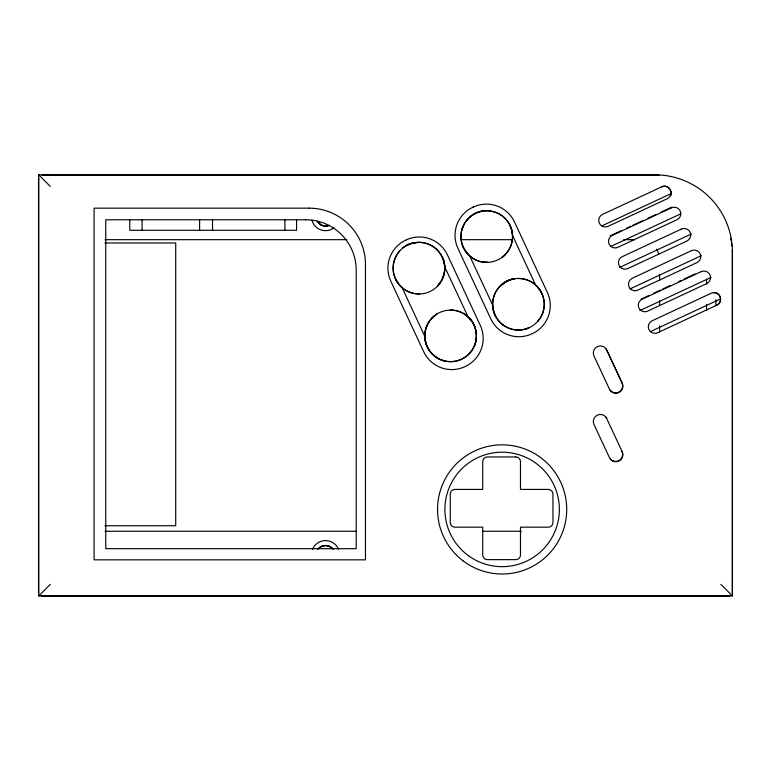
<?xml version="1.0" encoding="UTF-8"?>
<svg xmlns="http://www.w3.org/2000/svg" width="771" height="771" viewBox="0 0 771 771"><rect width="100%" height="100%" fill="white"/><g stroke="black" fill="none" stroke-linecap="round" stroke-linejoin="round"><path stroke-width="1.16" d="M670.356 195.67C673.228 190.447 666.925 184.047 661.672 186.842L602.517 214.425A6.573 6.573 0 0 0 599.337 223.156A6.573 6.573 0 0 0 608.078 226.337L667.223 198.754A6.573 6.573 0 0 0 670.404 190.013A6.573 6.573 0 0 0 661.663 186.833M425.014 333.226L425.64 329.641M474.801 344.955C478.849 334.547 475.138 321.854 466.166 315.223M474.541 345.62C478.55 335.838 475.909 323.839 468.016 316.775L444.838 267.084L444.125 262.005L442.429 257.186M461.954 229.45L464.45 223.58M426.151 327.848L427.25 325.015M428.194 323.174L429.717 320.784M441.079 281.309L438.275 285.116A25.867 25.867 0 0 1 437.629 285.81A25.771 25.771 0 0 0 406.25 245.689L410.683 243.694L418.364 242.412M470.127 352.8L472.122 350.198M538.418 320.62L537.965 321.15A25.771 25.771 0 0 0 544.047 307.831M431.23 318.876L436.8 314.076A25.771 25.771 0 0 0 434.805 356.125A25.771 25.771 0 0 0 475.1 343.962A25.771 25.771 0 0 0 450.187 310.038M38.714 595.954L38.714 174.834L654.974 174.834A77.476 77.476 0 0 1 732.45 252.31L732.45 595.954L38.714 595.954L50.308 584.36M318.587 548.557C322.056 544.596 328.677 544.538 332.291 548.335M318.78 548.335C322.394 544.528 328.976 544.625 332.474 548.528M473.047 214.666L468.238 218.569A25.829 25.829 0 0 0 465.877 221.431M506.171 281.521L499.377 286.995M716.828 305.143A6.573 6.573 0 0 0 720.008 296.401A6.573 6.573 0 0 0 711.276 293.221L652.121 320.803A6.573 6.573 0 0 0 648.951 329.545A6.573 6.573 0 0 0 657.682 332.725L716.828 305.143C723.314 302.521 720.625 291.843 713.667 292.623M601.775 225.932L670.963 193.666M670.587 195.13L671.454 194.726M610.198 235.839L621.021 230.799M626.428 228.274L630.755 226.25M632.924 225.248L642.667 220.699M648.074 218.174L655.658 214.646M661.065 212.121L671.888 207.071M610.873 246.412L680.803 213.798M619.739 267.373L691.356 233.97M629.955 288.942L701.273 255.683M641.038 299.148L648.613 295.611M654.01 293.096L660.506 290.069M662.665 289.058L670.23 285.53M678.885 281.502L681.044 280.49M684.291 278.977L695.105 273.936M639.795 310.607L711.016 277.396M650.396 331.626L720.047 299.148L720.548 300.208M506.528 281.425L509.506 280.095M512.108 279.227L507.347 280.875L501.169 284.875A25.829 25.829 0 0 1 514.459 278.784A25.771 25.771 0 0 0 493.768 311.359A25.771 25.771 0 0 0 528.607 327.945A25.829 25.829 0 0 1 524.396 329.4M327.386 225.99L329.198 225.402M511.481 279.439L514.459 278.784M327.559 225.961L321.526 225.286L317.228 221.161A9.387 9.387 0 0 0 329.506 225.305M518.112 278.466L518.054 278.466A25.771 25.771 0 0 1 544.162 306.887M105.068 239.675L346.921 239.675M461.231 239.675L511.771 239.675M623.672 239.675L634.504 239.675M104.885 242.981L175.721 242.981L175.721 525.735L104.885 525.735M105.058 531.267L356.462 531.267M482.771 531.267L521.263 531.267M482.752 262.073L487.6 262.362A25.771 25.771 0 0 1 462.031 229.18A25.771 25.771 0 0 1 501.661 215.62A25.771 25.771 0 0 1 501.786 257.504A25.829 25.829 0 0 0 505.487 254.343M323.675 225.97L320.196 224.496L317.662 221.865M444.751 361.021C433.553 358.448 424.888 347.885 424.811 336.358L402.077 287.602L398.385 283.641L395.619 279.015M720.856 584.36L732.45 595.954M50.308 186.428L38.714 174.834M462.802 246.113L465.665 251.404L469.712 255.924L492.553 304.902L493.421 310.944L495.657 316.573M509.535 224.322L511.703 229.777L512.59 235.637L535.652 285.097L539.594 289.568L542.389 294.782M438.352 285.27L438.275 285.116A25.829 25.829 0 0 0 443.017 258.555M426.276 344.145L426.103 343.615M425.139 339.385L426.064 343.509M425.052 338.671L424.917 334.489M715.941 299.707L715.941 305.73M706.554 279.179L706.554 283.979M706.554 304.4L706.554 310.405M659.6 274.37L659.6 280.365M659.6 300.777L659.6 305.576M659.6 325.988L659.6 331.993M296.556 219.725L296.556 230.288L129.779 230.288L129.779 219.725M284.913 219.475L284.913 230.288M212.517 219.475L212.517 230.288M199.602 219.475L199.602 230.288M142.086 219.475L142.086 230.288M609.909 389.981A7.045 7.045 0 0 0 622.043 382.946L606.565 349.755A7.045 7.045 0 0 0 606.122 348.935M606.748 418.508A7.045 7.045 0 0 0 597.39 415.106A7.045 7.045 0 0 0 593.978 424.464L609.456 457.656A7.045 7.045 0 0 0 618.824 461.058A7.045 7.045 0 0 0 622.226 451.7L606.565 418.306A7.045 7.045 0 0 0 605.592 416.764M622.043 451.498A7.045 7.045 0 0 1 610.43 459.188M469.616 217.22A25.829 25.829 0 0 1 482.251 210.975M419.732 293.934A25.771 25.771 0 0 1 399.677 250.941M474.975 344.329A25.829 25.829 0 0 1 435.403 356.838A25.829 25.829 0 0 1 434.979 315.339A25.829 25.829 0 0 1 474.801 327.039M402.867 247.77A25.829 25.829 0 0 1 411.222 243.328M412.36 243A25.829 25.829 0 0 1 414.692 242.489M312.525 549.26A14.09 14.09 0 0 1 338.546 549.26M317.845 549.472A9.387 9.387 0 0 1 333.226 549.472M334.113 227.763A14.09 14.09 0 0 1 311.927 220.236M659.176 175.325A79.818 79.818 0 0 0 652.468 175.046L43.243 175.046A4.693 4.693 0 0 0 42.029 175.2M730.523 238.191A79.818 79.818 0 0 1 730.956 240.388M731.332 242.595A79.818 79.818 0 0 1 731.785 245.93M732.161 250.392A79.818 79.818 0 0 1 732.286 254.864L732.286 591.473A4.693 4.693 0 0 1 732.122 592.687M729.935 595.54A4.693 4.693 0 0 1 727.593 596.166L43.243 596.166A4.693 4.693 0 0 1 40.902 595.54M38.714 592.687A4.693 4.693 0 0 1 38.55 591.473L38.55 179.739A4.693 4.693 0 0 1 38.714 178.525M656.487 249.168A20.287 20.287 0 0 1 658.81 254.343M473.346 207.023L472.912 207.226A30.975 30.975 0 0 0 457.935 248.387L490.79 318.847A30.975 30.975 0 0 0 531.951 333.824L532.385 333.621A30.975 30.975 0 0 0 547.362 292.469L514.508 222A30.975 30.975 0 0 0 473.346 207.023M406.25 239.887L405.825 240.089A30.975 30.975 0 0 0 390.839 281.251L423.693 351.711A30.975 30.975 0 0 0 464.855 366.688L465.289 366.485A30.975 30.975 0 0 0 480.266 325.323L447.411 254.864A30.975 30.975 0 0 0 406.25 239.887M671.454 207.813L612.299 235.396A6.573 6.573 0 0 0 609.119 244.137A6.573 6.573 0 0 0 617.86 247.318L677.005 219.735A6.573 6.573 0 0 0 680.186 210.994A6.573 6.573 0 0 0 671.454 207.813M681.371 229.093L622.226 256.676A6.573 6.573 0 0 0 619.046 265.417A6.573 6.573 0 0 0 627.777 268.587L686.932 241.005A6.573 6.573 0 0 0 690.112 232.273A6.573 6.573 0 0 0 681.371 229.093M691.433 250.671L632.278 278.254A6.573 6.573 0 0 0 629.107 286.985A6.573 6.573 0 0 0 637.839 290.166L696.994 262.583A6.573 6.573 0 0 0 700.164 253.852A6.573 6.573 0 0 0 691.433 250.671M701.215 271.652L642.07 299.235A6.573 6.573 0 0 0 638.889 307.966A6.573 6.573 0 0 0 647.621 311.147L706.776 283.564A6.573 6.573 0 0 0 709.946 274.833A6.573 6.573 0 0 0 701.215 271.652M309.123 208.16L94.081 208.16L94.081 559.842L365.473 559.842L365.473 264.501A56.341 56.341 0 0 0 309.123 208.16M305.75 219.774L105.752 219.774L105.752 548.682L356.212 548.682L356.212 270.226A50.452 50.452 0 0 0 305.75 219.774M515.78 456.952L487.426 456.952A4.693 4.693 0 0 0 482.733 461.646L482.733 489.421L454.957 489.421A4.693 4.693 0 0 0 450.264 494.115L450.264 522.478A4.693 4.693 0 0 0 454.957 527.171L482.733 527.171L482.733 554.947A4.693 4.693 0 0 0 487.426 559.64L515.78 559.64A4.693 4.693 0 0 0 520.483 554.947L520.483 527.171L548.248 527.171A4.693 4.693 0 0 0 552.952 522.478L552.952 494.115A4.693 4.693 0 0 0 548.248 489.421L520.483 489.421L520.483 461.646A4.693 4.693 0 0 0 515.78 456.952M622.226 383.206L606.748 350.015A7.045 7.045 0 0 0 597.39 346.613A7.045 7.045 0 0 0 593.978 355.971L609.456 389.162A7.045 7.045 0 0 0 618.824 392.574A7.045 7.045 0 0 0 622.226 383.206M468.691 555.872A57.237 57.237 0 0 0 559.081 515.153A57.237 57.237 0 0 0 478.618 457.242A57.237 57.237 0 0 0 468.691 555.872M463.082 560.864A64.581 64.581 0 0 0 566.203 517.514A64.581 64.581 0 0 0 477.104 449.888A64.581 64.581 0 0 0 463.082 560.864M470.821 256.839A25.829 25.829 0 0 0 512.349 240.205A25.829 25.829 0 0 0 477.182 212.565A25.829 25.829 0 0 0 470.821 256.839M402.857 288.258A25.829 25.829 0 0 0 444.559 272.076A25.829 25.829 0 0 0 409.7 244.05A25.829 25.829 0 0 0 402.857 288.258M502.904 324.967A25.829 25.829 0 0 0 544.018 307.34A25.829 25.829 0 0 0 508.195 280.548A25.829 25.829 0 0 0 502.904 324.967"/></g></svg>
